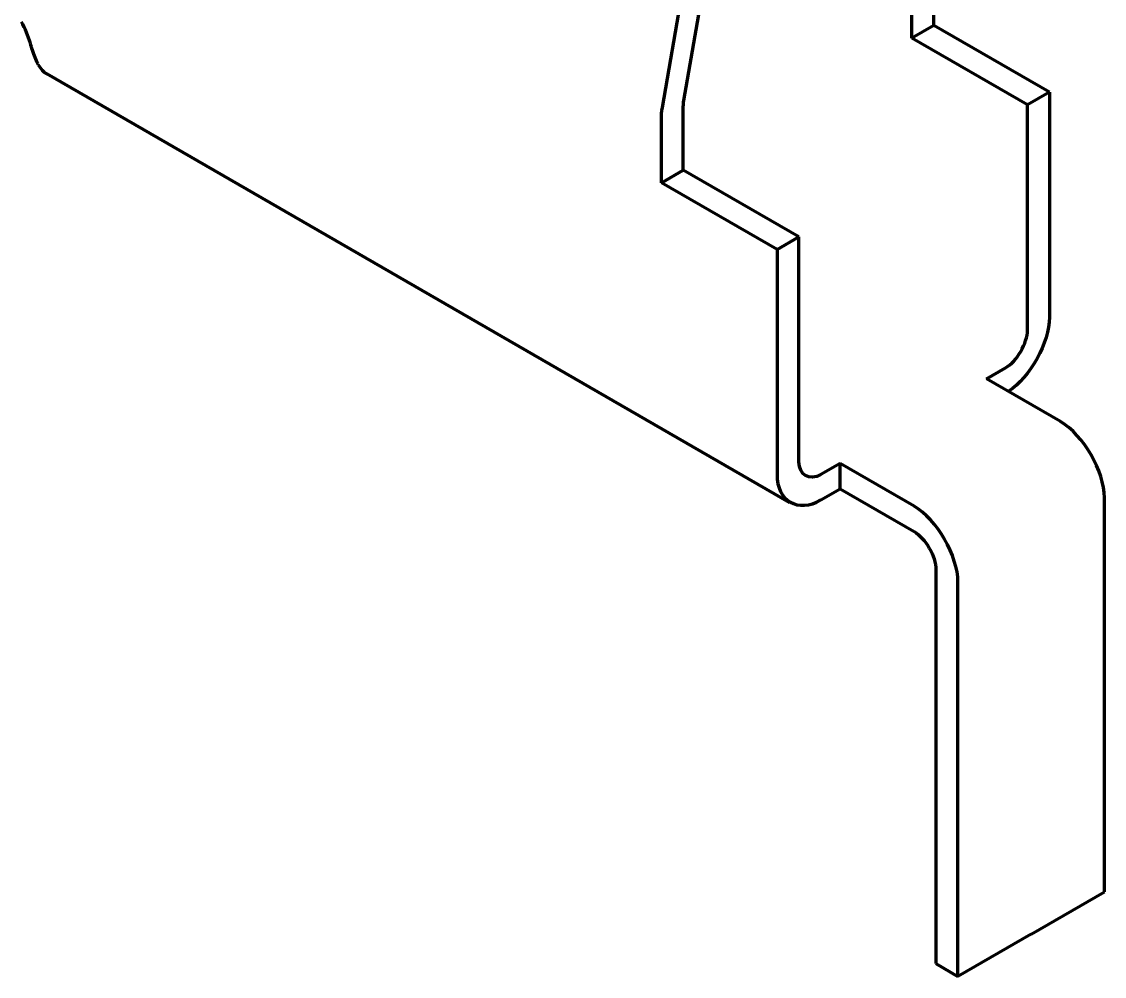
# Model space of a CAD drawing. Header units: millimetres. Extents: x 0 to 1189, y 0 to 841.
# Drawn here: x 186.8 to 239.1, y 660.2 to 706.3 of the extents above; entities that cross this region are included whole.
import ezdxf

# ---------------------------------------------------------------- set-up
doc = ezdxf.new("R2010")
doc.units = ezdxf.units.MM
doc.header["$LTSCALE"] = 0.75
doc.layers.add('Visible', color=7, linetype='Continuous', lineweight=70)

msp = doc.modelspace()

# ---------------------------------------------------------------- linework, layer by layer
at = {"layer": 'Visible', "extrusion": (-1e-16, 0.816497, 0.57735)}
for p, q in [((218.782, 702.49), (224.064, 732.827)), ((218.782, 702.49), (224.064, 732.827)), ((217.747, 702.16), (223.029, 732.496)), ((217.747, 702.16), (223.029, 732.496)), ((230.853, 706.12), (230.853, 709.192)), ((230.853, 706.12), (230.853, 709.192)), ((229.792, 705.508), (229.792, 708.58)), ((229.792, 705.508), (229.792, 708.58)), ((230.853, 706.12), (229.792, 705.508)), ((230.853, 706.12), (229.792, 705.508)), ((236.439, 702.895), (230.853, 706.12)), ((236.439, 702.895), (230.853, 706.12)), ((235.378, 702.282), (229.792, 705.508)), ((235.378, 702.282), (229.792, 705.508)), ((223.903, 683.063), (188.017, 703.781)), ((223.903, 683.063), (188.017, 703.781)), ((236.439, 702.895), (235.378, 702.282)), ((236.439, 702.895), (235.378, 702.282)), ((236.439, 702.895), (236.439, 692.033)), ((236.439, 702.895), (236.439, 692.033)), ((235.378, 691.42), (235.378, 702.282)), ((235.378, 691.42), (235.378, 702.282)), ((218.756, 699.136), (218.756, 702.208)), ((218.756, 699.136), (218.756, 702.208)), ((217.696, 698.524), (217.696, 701.596)), ((217.696, 698.524), (217.696, 701.596)), ((217.696, 698.524), (218.756, 699.136)), ((217.696, 698.524), (218.756, 699.136)), ((224.342, 695.911), (218.756, 699.136)), ((224.342, 695.911), (218.756, 699.136)), ((223.282, 695.298), (217.696, 698.524)), ((223.282, 695.298), (217.696, 698.524)), ((223.282, 695.298), (224.342, 695.911)), ((223.282, 695.298), (224.342, 695.911)), ((224.342, 685.049), (224.342, 695.911)), ((224.342, 685.049), (224.342, 695.911)), ((223.282, 695.298), (223.282, 684.436)), ((223.282, 695.298), (223.282, 684.436)), ((233.396, 689.051), (234.318, 689.583)), ((233.396, 689.051), (234.318, 689.583)), ((236.969, 686.988), (233.396, 689.051)), ((236.969, 686.988), (233.396, 689.051)), ((226.325, 684.968), (225.403, 684.436)), ((226.325, 684.968), (225.403, 684.436)), ((229.898, 682.905), (226.325, 684.968)), ((226.325, 683.744), (226.325, 684.968)), ((229.898, 682.905), (226.325, 684.968)), ((226.325, 683.744), (226.325, 684.968)), ((225.403, 683.211), (226.325, 683.744)), ((225.403, 683.211), (226.325, 683.744)), ((226.325, 683.744), (229.898, 681.681)), ((226.325, 683.744), (229.898, 681.681)), ((239.091, 664.286), (239.091, 683.314)), ((239.091, 664.286), (239.091, 683.314)), ((230.959, 679.843), (230.959, 660.816)), ((230.959, 679.843), (230.959, 660.816)), ((232.02, 660.204), (232.02, 679.231)), ((232.02, 660.204), (232.02, 679.231)), ((235.555, 662.245), (239.091, 664.286)), ((235.555, 662.245), (239.091, 664.286)), ((235.555, 662.245), (232.02, 660.204)), ((235.555, 662.245), (232.02, 660.204)), ((230.959, 660.816), (232.02, 660.204)), ((230.959, 660.816), (232.02, 660.204))]:
    msp.add_line(p, q, dxfattribs=at)
at = {"layer": 'Visible'}
for centre, major_axis, start_param, end_param in [((184.921, 705.526), (-1.75, 3.031), 4.305958, 4.63568), ((184.921, 705.526), (-1.75, 3.031), 4.305958, 4.63568), ((189.517, 706.38), (1.5, 2.598), 2.802484, 3.141593), ((189.517, 706.38), (1.5, 2.598), 2.802484, 3.141593)]:
    msp.add_ellipse(centre, major_axis=major_axis, ratio=0.57735, start_param=start_param, end_param=end_param, dxfattribs=at)
msp.add_open_spline([(187.604, 704.218), (187.595, 704.235), (187.585, 704.252), (187.489, 704.441), (187.402, 704.668), (187.286, 705.033), (187.253, 705.144), (187.221, 705.256)], degree=3, knots=[0.03255889, 0.03255889, 0.03255889, 0.03255889, 0.03345804, 0.03345804, 0.04212816, 0.04212816, 0.04563963, 0.04563963, 0.04563963, 0.04563963], dxfattribs=at)
msp.add_open_spline([(187.604, 704.218), (187.595, 704.235), (187.585, 704.252), (187.489, 704.441), (187.402, 704.668), (187.286, 705.033), (187.253, 705.144), (187.221, 705.256)], degree=3, knots=[0.03255889, 0.03255889, 0.03255889, 0.03255889, 0.03345804, 0.03345804, 0.04212816, 0.04212816, 0.04563963, 0.04563963, 0.04563963, 0.04563963], dxfattribs=at)
for points in [[(218.756, 702.208), (218.756, 702.298), (218.765, 702.393), (218.782, 702.49)], [(218.756, 702.208), (218.756, 702.298), (218.765, 702.393), (218.782, 702.49)], [(217.696, 701.596), (217.696, 701.775), (217.713, 701.965), (217.747, 702.16)], [(217.696, 701.596), (217.696, 701.775), (217.713, 701.965), (217.747, 702.16)], [(225.403, 684.436), (224.848, 684.116), (224.342, 684.407), (224.342, 685.049)], [(225.403, 684.436), (224.848, 684.116), (224.342, 684.407), (224.342, 685.049)]]:
    msp.add_open_spline(points, degree=3, dxfattribs=at)
at = {"layer": 'Visible', "extrusion": (-1.81084e-11, 1.29328e-11, -1)}
msp.add_open_spline([(236.439, 692.033), (236.439, 690.802), (235.508, 689.14), (234.452, 688.441)], degree=3, dxfattribs=at)
at = {"layer": 'Visible', "extrusion": (1.9005e-11, -1.33023e-11, -1)}
msp.add_open_spline([(236.439, 692.033), (236.439, 690.802), (235.508, 689.14), (234.452, 688.441)], degree=3, dxfattribs=at)
at = {"layer": 'Visible', "extrusion": (5.5561e-12, -3.9504e-12, -1)}
msp.add_open_spline([(234.318, 689.583), (234.873, 689.904), (235.378, 690.779), (235.378, 691.42)], degree=3, dxfattribs=at)
at = {"layer": 'Visible', "extrusion": (2.6709e-12, -1.7896e-12, -1)}
msp.add_open_spline([(234.318, 689.583), (234.873, 689.904), (235.378, 690.779), (235.378, 691.42)], degree=3, dxfattribs=at)
at = {"layer": 'Visible', "extrusion": (-1.3557e-12, -1.7728e-12, -1)}
msp.add_open_spline([(239.091, 683.314), (239.091, 684.596), (238.08, 686.347), (236.969, 686.988)], degree=3, dxfattribs=at)
at = {"layer": 'Visible', "extrusion": (-8.6267e-12, -4.6093e-12, -1)}
msp.add_open_spline([(239.091, 683.314), (239.091, 684.596), (238.08, 686.347), (236.969, 686.988)], degree=3, dxfattribs=at)
at = {"layer": 'Visible', "extrusion": (-7.758e-12, -6.3822e-12, -1)}
msp.add_open_spline([(223.282, 684.436), (223.282, 683.154), (224.292, 682.57), (225.403, 683.211)], degree=3, dxfattribs=at)
msp.add_open_spline([(223.282, 684.436), (223.282, 683.154), (224.292, 682.57), (225.403, 683.211)], degree=3, dxfattribs=at)
at = {"layer": 'Visible', "extrusion": (1.73519e-11, 1.06369e-11, -1)}
msp.add_open_spline([(232.02, 679.231), (232.02, 680.514), (231.009, 682.264), (229.898, 682.905)], degree=3, dxfattribs=at)
at = {"layer": 'Visible', "extrusion": (2.2307e-12, -1.0637e-12, -1)}
msp.add_open_spline([(232.02, 679.231), (232.02, 680.514), (231.009, 682.264), (229.898, 682.905)], degree=3, dxfattribs=at)
at = {"layer": 'Visible', "extrusion": (-9.0265e-12, -4.9639e-12, -1)}
msp.add_open_spline([(229.898, 681.681), (230.454, 681.36), (230.959, 680.485), (230.959, 679.843)], degree=3, dxfattribs=at)
at = {"layer": 'Visible', "extrusion": (-9.5132e-12, -4.2548e-12, -1)}
msp.add_open_spline([(229.898, 681.681), (230.454, 681.36), (230.959, 680.485), (230.959, 679.843)], degree=3, dxfattribs=at)

doc.saveas('drawing.dxf')
